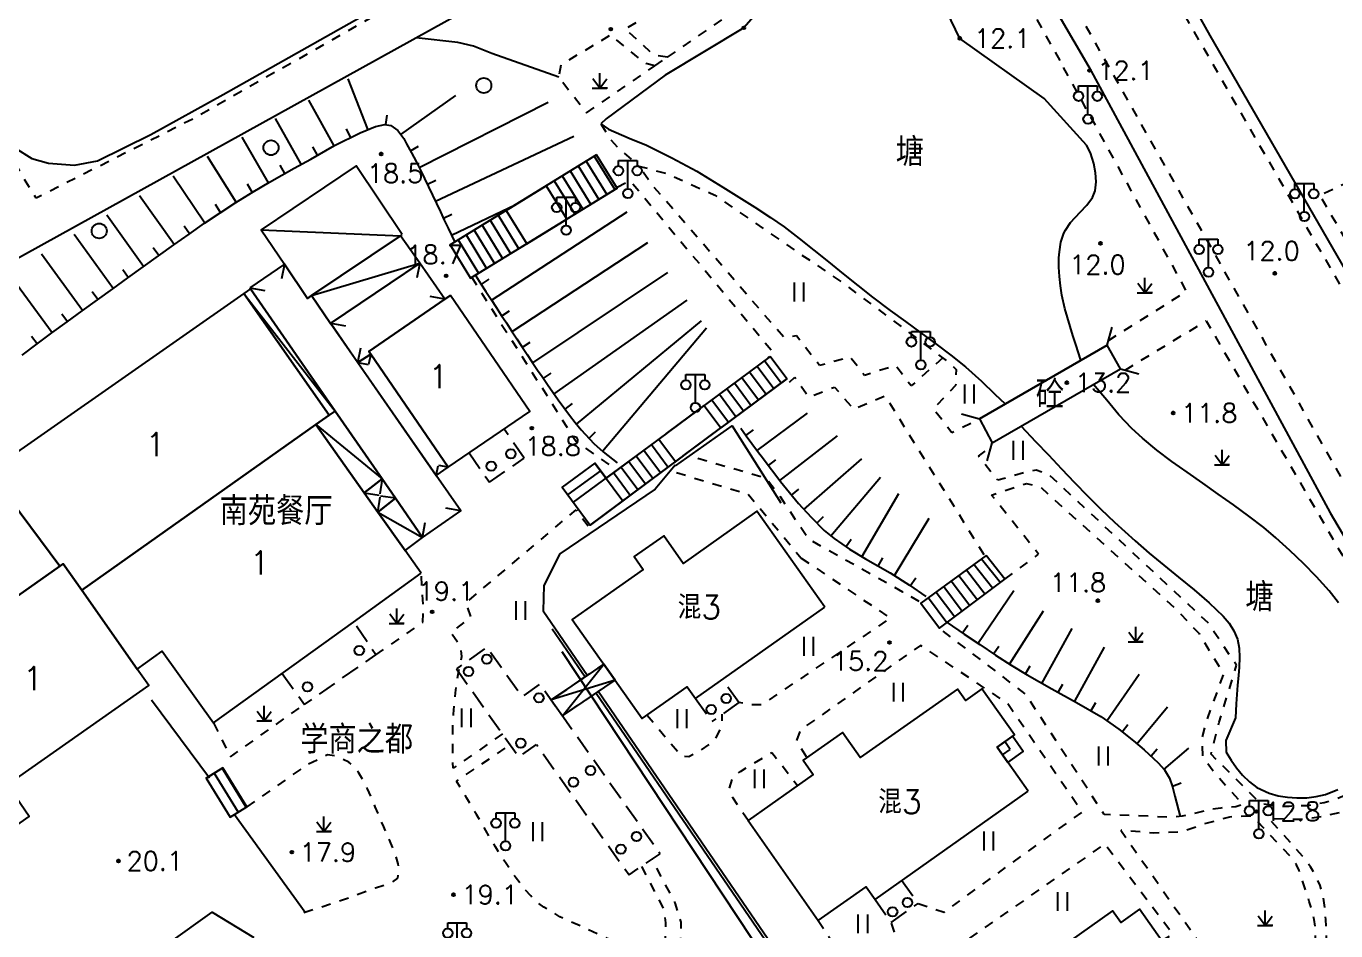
# Model space of a CAD drawing. Extents: x 115374 to 116875, y 149866 to 152432.
# Drawn here: x 116151 to 116290.3, y 150319.4 to 150415.6 of the extents above; entities that cross this region are included whole.
import ezdxf
from ezdxf.enums import TextEntityAlignment as Align

# ---------------------------------------------------------------- set-up
doc = ezdxf.new("R2010")
doc.units = 0
doc.header["$MEASUREMENT"] = 0
doc.header["$PDMODE"] = 32
doc.header["$PDSIZE"] = 0.3
doc.linetypes.add('X5', pattern=[3, 2, -1])
doc.linetypes.add('X6', pattern=[2, 1, -1])
doc.layers.get('0').update_dxf_attribs({"linetype": 'CONTINUOUS'})
for name, color, linetype in [('BOUND', 7, 'CONTINUOUS'), ('DLDW', 14, 'CONTINUOUS'), ('DLSS', 5, 'CONTINUOUS'), ('DMTZ', 5, 'CONTINUOUS'), ('GCD', 1, 'CONTINUOUS'), ('JMD', 6, 'CONTINUOUS'), ('SXSS', 5, 'CONTINUOUS'), ('YZH', 2, 'CONTINUOUS'), ('ZBTZ', 5, 'CONTINUOUS')]:
    doc.layers.add(name, color=color, linetype=linetype)
doc.styles.add('HZ', font='rs.shx', dxfattribs={"bigfont": 'hztxt.shx'})
doc.linetypes.add('X19', pattern='A,4.5,[145,symbolx.shx,S=1,R=0,X=0,Y=1],4.5,-0.5,[146,symbolx.shx,S=1,R=0,X=0,Y=0],-0.5', length=10)
doc.linetypes.add('X35', pattern='A,2,[4,symbolt.shx,S=1,R=0,X=0,Y=0],2,[28,symbolt.shx,S=1,R=0,X=0,Y=0],1e-11', length=4)
doc.linetypes.add('X4', pattern='A,0,-1e-09,[149,symbolx.shx,S=0.15,R=0,X=0,Y=0],-1.6', length=1.6)
doc.linetypes.add('X49', pattern='A,0,[5,symbolt.shx,S=1,R=0,X=0,Y=0],-10', length=10)

# ---------------------------------------------------------------- blocks, each defined once
blk = doc.blocks.new('GC276')
at = {"linetype": 'Continuous'}
blk.add_circle((0, 0), 0.5, dxfattribs=at)
blk = doc.blocks.new('GC097')
for p, q in [((-1, 2.92), (-1, 3.52)), ((-1, 3.52), (1, 3.52)), ((0, 0.52), (0, 3.52)), ((1, 3.52), (1, 2.92))]:
    blk.add_line(p, q)
for centre in [(-1, 2.42), (1, 2.42), (0.01, 0)]:
    blk.add_circle(centre, 0.5)
blk = doc.blocks.new('GC122')
blk.add_circle((0, 0), 0.8)
blk = doc.blocks.new('GC124')
for p, q in [((0, -0.8), (-0.75, 0.2)), ((0, -0.8), (0, 0.8)), ((0, -0.8), (0.75, 0.2)), ((-0.8, -0.8), (0.75, -0.8)), ((0.8, -0.8), (0, -0.8))]:
    blk.add_line(p, q)
blk = doc.blocks.new('GC121')
for p, q in [((-0.5, -0.64), (-0.5, 1.36)), ((-0.5, -0.64), (-0.5, 0.86)), ((0.5, -0.64), (0.5, 1.36))]:
    blk.add_line(p, q)

msp = doc.modelspace()

# ---------------------------------------------------------------- linework, layer by layer
at = {"layer": 'BOUND', "linetype": 'Continuous', "flags": 128}
for points in [[(116211.64, 150401.98), (116196.05, 150392.4), (116198.23, 150388.85), (116213.82, 150398.43)], [(116253.69, 150371.34), (116267.37, 150379.2), (116265.93, 150381.72), (116252.36, 150373.9)], [(116230.09, 150380.52), (116212.64, 150367.57), (116211.45, 150369.17), (116207.98, 150366.62), (116210.94, 150362.59), (116231.87, 150378.14)], [(116253.05, 150359.36), (116246.13, 150354.27), (116248.09, 150351.61), (116255.07, 150356.82)], [(116206.8, 150343.98), (116208, 150342.29), (116213.6, 150346.1), (116212.4, 150347.79)], [(116255.86, 150340.12), (116254.23, 150338.97), (116255.38, 150337.34), (116257.02, 150338.49)], [(116171.89, 150336.76), (116170.12, 150335.67), (116172.67, 150331.52), (116174.44, 150332.6)]]:
    msp.add_lwpolyline(points, close=True, dxfattribs=at)
at = {"layer": 'DLSS', "linetype": 'X6', "flags": 128}
for points, elevation in [([(116263.54, 150278.27), (116258.09, 150274.14), (116258.09, 150271.7), (116259.52, 150270.27), (116317.78, 150306.56), (116319.93, 150308.43), (116320.65, 150311.29), (116320.7, 150313.06), (116320.23, 150315.67), (116215.98, 150500)], 12.56), ([(116226.25, 150500), (116344.72, 150294.33), (116384.44, 150225.75), (116386.7, 150220.39), (116389.2, 150215.89), (116393.83, 150212.37), (116395.29, 150211.5), (116398.87, 150208.35), (116401.2, 150207), (116402.92, 150205.89), (116404.63, 150205.41), (116408.18, 150203.75), (116410.22, 150203.04), (116415.96, 150201.22), (116427.94, 150198.99), (116431.5, 150198.93), (116433.24, 150199.91), (116434.62, 150201.58), (116436.41, 150205.04), (116500, 150335.22)], 16.41), ([(116219.19, 150412.36), (116226.94, 150417.7), (116228.26, 150419.96), (116229.75, 150425.9), (116229.33, 150434.71), (116226.2, 150444.52), (116213.41, 150467.74), (116206.56, 150480.35), (116204.59, 150483.89), (116174.45, 150489.17)], 12.56), ([(116227.9, 150439.19), (116215.35, 150431.99), (116205.1, 150426.45), (116168.76, 150405.81), (116152.03, 150397.36), (116147.6, 150404.58), (116145.3, 150403.09)], 13.66), ([(116242.19, 150431.16), (116248.17, 150434.72), (116261.03, 150411.75)], 12.56), ([(116219.19, 150412.36), (116217.78, 150412.54), (116214.66, 150415.36), (116229.19, 150423.7)], 12.56), ([(116217.84, 150411.42), (116216.78, 150411.72), (116213.12, 150414.71), (116207.84, 150411.52), (116207.62, 150410.23), (116210.57, 150406.42)], 12.56), ([(116217.84, 150411.42), (116219.19, 150412.36)], 12.56), ([(116266.06, 150382.2), (116274.39, 150387.45), (116261.03, 150411.75)], 12.56), ([(116210.57, 150406.42), (116217.84, 150411.42)], 12.56), ([(116212.1, 150405.26), (116213.19, 150403.53), (116213.9, 150402.75), (116216.14, 150400.77), (116219.25, 150399.92), (116224.2, 150397.68), (116238.08, 150388.15), (116249.3, 150379.74), (116249.87, 150379.15), (116249.82, 150377.42), (116247.46, 150374.97), (116249.43, 150372.44), (116252.36, 150373.9)], 12.56), ([(116248.47, 150380.37), (116245.09, 150377.4), (116243.41, 150379.56), (116240.12, 150378.48), (116238.62, 150380.45), (116235.34, 150379.56), (116232.91, 150382.7), (116231.57, 150382.54), (116217.39, 150398.94), (116216.14, 150400.77)], 11.89), ([(116213.84, 150398.51), (116215.2, 150399.24), (116230.42, 150380.95), (116229.83, 150380.39)], 12.02), ([(116330.01, 150379.1), (116334.56, 150371.27), (116334.38, 150370.69), (116333.39, 150369.37), (116316.96, 150360.14), (116309.46, 150361.6), (116288.56, 150397.67), (116291.08, 150398.84), (116294.57, 150392.02), (116296.9, 150393.31), (116299.12, 150389.4), (116318.3, 150400.02), (116318.87, 150398.71)], 12.02), ([(116198.32, 150388.98), (116209.46, 150371.46), (116213.19, 150368.84)], 18.6), ([(116267.84, 150379.07), (116276.47, 150384.31), (116299.81, 150344.12), (116299.55, 150343.74), (116299.06, 150342.87), (116298.57, 150342), (116297.94, 150341), (116297.36, 150340.19), (116296.76, 150339.39), (116295.95, 150338.31), (116295.37, 150337.5), (116294.2, 150336.01), (116293.51, 150335.29), (116292.41, 150334.41), (116291.53, 150333.93), (116289.99, 150333.32), (116289.03, 150333.05), (116287.28, 150332.74), (116285.28, 150332.66), (116284.28, 150332.67), (116282.31, 150332.93), (116276.98, 150338.22), (116277.85, 150341.61), (116279.69, 150347.67), (116276.66, 150352.2), (116259.7, 150367.99), (116258.37, 150368.41), (116257.4, 150368.24), (116254.31, 150367.35), (116252.25, 150369.9), (116253.57, 150370.91)], 12.03), ([(116232.14, 150377.77), (116232.73, 150378.33), (116234.21, 150376.18), (116236.93, 150377.27), (116238.99, 150374.91), (116242.3, 150376.35), (116252.9, 150359.33)], 11.77), ([(116245.95, 150354.44), (116244.22, 150355.45), (116234.18, 150361.07), (116231.18, 150365.6), (116229.69, 150367.55), (116221.7, 150369.86)], 15.57), ([(116220.13, 150368.17), (116227.74, 150365.87)], 15.6), ([(116255.07, 150356.82), (116258.64, 150359.5), (116253.65, 150365.77), (116257.35, 150367.02), (116258.86, 150366.61), (116273.15, 150353.74), (116275.72, 150351.05), (116278.3, 150346.75), (116276.6, 150342.1), (116275.97, 150339.86), (116276.1, 150337.94), (116277.42, 150336.17), (116280.37, 150332.84), (116279.62, 150332.62), (116278.01, 150332.49), (116276.98, 150332.32), (116273.92, 150331.62), (116272.52, 150331.51), (116265.62, 150331.81), (116257.24, 150344.63), (116248.09, 150351.61)], 12.03), ([(116227.74, 150365.87), (116233.39, 150359.08)], 15.6), ([(116201.63, 150340.37), (116196.37, 150336.72), (116196.35, 150337.88), (116196.34, 150338.88), (116196.33, 150339.88), (116196.35, 150340.88), (116196.37, 150341.49), (116196.43, 150342.49), (116196.51, 150343.49), (116196.64, 150344.74), (116196.76, 150345.72), (116196.92, 150346.7), (116197.1, 150347.6), (116197.32, 150348.61), (116197.21, 150349.6), (116197.15, 150349.7), (116196.15, 150351.12), (116198.29, 150352.79), (116197.75, 150354.33), (116209.45, 150364.19), (116211.21, 150361.9)], 19.33), ([(116233.39, 150359.08), (116242.89, 150352.69), (116229.15, 150343.45), (116228, 150343.48), (116226.75, 150343.71)], 15.69), ([(116188.17, 150348.78), (116193.17, 150352.26), (116193.19, 150353.89), (116193.1, 150355.65), (116192.98, 150357.46)], 19.5), ([(116245.83, 150322.34), (116248.6, 150321.41), (116263.27, 150332.06), (116255.31, 150343.65), (116246.09, 150349.79), (116233.3, 150340.79), (116232.89, 150339.64), (116233.99, 150337.86)], 12.03), ([(116170.9, 150341.54), (116172.71, 150337.93), (116180.56, 150343.5)], 19.6), ([(116217.01, 150342.37), (116220.68, 150338), (116221.45, 150337.98), (116222.61, 150338.53), (116224.17, 150339.64), (116224.97, 150341.16), (116225, 150342.47)], 15.9), ([(116216.41, 150326.27), (116218.74, 150321.76), (116218.98, 150320.27), (116218.91, 150317.42), (116218.85, 150315.08), (116217.17, 150316.15), (116215.47, 150317.2), (116213.24, 150318.41), (116210.48, 150319.67), (116207.73, 150320.93), (116206.03, 150321.95), (116205.35, 150322.46), (116204.63, 150323.14), (116203.96, 150323.89), (116203.08, 150325.02), (116202.5, 150325.84), (116201.94, 150326.68), (116201.4, 150327.52), (116200.88, 150328.37), (116200.36, 150329.23), (116199.85, 150330.09), (116199.35, 150330.95), (116198.85, 150331.81), (116198.34, 150332.68), (116197.84, 150333.54), (116197.33, 150334.4), (116196.74, 150335.36), (116202.45, 150339.22)], 18.53), ([(116180.51, 150321.36), (116185.33, 150322.98), (116188.11, 150323.99), (116189.79, 150324.51), (116190.5, 150325.04), (116190.62, 150326), (116190.52, 150326.57), (116190.23, 150327.57), (116189.87, 150328.49), (116189.29, 150329.8), (116188.89, 150330.72), (116188.5, 150331.67), (116188.1, 150332.63), (116187.7, 150333.58), (116187.28, 150334.52), (116186.82, 150335.42), (116186.31, 150336.27), (116185.7, 150337.02), (116185.29, 150337.37), (116183.97, 150337.99), (116183.03, 150338.15), (116180.7, 150336.99), (116174.44, 150332.6)], 19.62), ([(116227.74, 150331.16), (116226.15, 150333.53), (116225.73, 150334.5), (116226.15, 150335.83), (116226.93, 150336.39), (116230.27, 150338.41), (116233, 150334.88)], 16.02), ([(116271.71, 150318.35), (116272.93, 150319.08), (116265.68, 150328.67), (116249.7, 150317.53), (116249.68, 150316.95), (116250.52, 150314.55)], 12.03), ([(116238.51, 150294.94), (116237.91, 150295.81), (116237.29, 150296.64), (116236.67, 150297.45), (116236.03, 150298.23), (116235.39, 150298.99), (116234.09, 150300.47), (116232.76, 150301.92), (116231.41, 150303.35), (116229.89, 150304.91), (116228.48, 150306.33), (116227.05, 150307.73), (116225.61, 150309.12), (116224.15, 150310.51), (116222.67, 150311.86), (116220.81, 150313.51), (116220.51, 150313.77), (116220.63, 150320.35), (116220, 150322.4), (116218.6, 150325), (116217.52, 150327.04)], 19.82), ([(116235.21, 150320.53), (116237.76, 150316.63), (116239.55, 150316.01), (116241.91, 150316.71), (116243.35, 150319.16), (116242.97, 150320.32)], 15.26)]:
    msp.add_lwpolyline(points, dxfattribs=dict(at, elevation=elevation))
at = {"layer": 'DLSS', "linetype": 'Continuous', "flags": 128}
for points, elevation in [([(116265.93, 150381.72), (116266.45, 150383.65)], 12.28), ([(116252.36, 150373.9), (116265.93, 150381.72)], 12.01), ([(116253.69, 150371.34), (116267.37, 150379.2)], 12.28), ([(116267.37, 150379.2), (116269.3, 150378.67)], 12.28), ([(116250.43, 150374.43), (116252.36, 150373.9)], 12.01), ([(116253.17, 150369.41), (116253.69, 150371.34)], 12.28)]:
    msp.add_lwpolyline(points, dxfattribs=dict(at, elevation=elevation))
at = {"layer": 'DLSS', "linetype": 'X6', "elevation": 12.03, "flags": 128}
for points in [[(116285.7, 150331.3), (116286.81, 150331.31), (116288.76, 150331.6), (116292.36, 150332.42), (116292.91, 150332.66), (116293.7, 150333.25), (116294.87, 150334.54), (116295.55, 150335.3), (116296.89, 150336.79), (116297.54, 150337.54), (116298.45, 150338.71), (116298.99, 150339.55), (116299.5, 150340.41), (116300, 150341.28), (116300.65, 150342.41), (116316.8, 150313.9), (116316.54, 150311.99), (116315.24, 150309.74), (116313.66, 150308.24), (116298.18, 150298.1), (116297.38, 150299.2), (116296.79, 150300.01), (116296.21, 150300.82), (116295.74, 150301.52), (116295.19, 150302.35), (116294.65, 150303.2), (116294.12, 150304.05), (116293.6, 150304.9), (116293.1, 150305.76), (116292.6, 150306.63), (116292.05, 150307.64), (116291.59, 150308.53), (116291.16, 150309.43), (116290.75, 150310.35), (116290.23, 150311.72), (116289.93, 150312.68), (116289.7, 150313.65), (116289.53, 150314.62), (116289.41, 150315.62), (116289.34, 150316.62), (116289.3, 150317.63), (116289.26, 150318.64), (116289.23, 150319.64), (116289.18, 150320.65), (116289.11, 150321.65), (116288.99, 150322.64), (116288.79, 150323.61), (116288.59, 150324.25), (116288.04, 150325.42), (116287.55, 150326.24), (116287.01, 150327.02), (116286.02, 150328.15), (116283.12, 150331.39)], [(116289.38, 150305.93), (116291.98, 150305.38), (116289.83, 150309.64), (116288.47, 150313.3), (116288.3, 150314.27), (116288.19, 150315.27), (116288.15, 150315.81), (116288.12, 150316.82), (116288.12, 150317.83), (116288.11, 150318.83), (116288.06, 150319.82), (116287.96, 150320.64), (116287.73, 150321.6), (116287.43, 150322.55), (116286.98, 150323.91), (116286.68, 150324.88), (116286.36, 150325.83), (116286.08, 150326.43), (116285.53, 150327.23), (116284.17, 150328.67), (116282.75, 150330.15), (116282.6, 150330.34), (116281.4, 150331.62), (116278.95, 150331.53), (116276.05, 150330.73), (116273.94, 150329.94), (116270.88, 150329.83), (116267.39, 150330.12), (116282.24, 150308.89), (116283.17, 150308.52), (116285.84, 150307.77), (116286.69, 150307.37), (116288.39, 150306.41)]]:
    msp.add_lwpolyline(points, close=True, dxfattribs=at)
at = {"layer": 'DMTZ', "linetype": 'Continuous'}
for p, q in [((116187.3, 150404.68), (116185.22, 150410.04)), ((116183.71, 150402.92), (116181.02, 150407.78)), ((116190.81, 150404.12), (116196.66, 150408.29)), ((116192.76, 150400.63), (116206.48, 150407.58)), ((116189.22, 150405.18), (116189.36, 150406.17)), ((116180.22, 150400.96), (116177.49, 150405.83)), ((116185.48, 150403.84), (116185.03, 150404.74)), ((116176.74, 150398.99), (116173.93, 150403.85)), ((116194.5, 150397.02), (116209.2, 150403.96)), ((116173.32, 150396.93), (116170.27, 150401.78)), ((116181.97, 150401.94), (116181.47, 150402.81)), ((116191.83, 150402.4), (116192.71, 150402.88)), ((116178.48, 150399.98), (116177.99, 150400.85)), ((116169.98, 150394.71), (116166.6, 150399.68)), ((116193.64, 150398.83), (116194.54, 150399.27)), ((116166.71, 150392.42), (116163.04, 150397.62)), ((116175.02, 150397.98), (116174.5, 150398.83)), ((116171.64, 150395.83), (116171.09, 150396.67)), ((116196.21, 150393.41), (116203.05, 150396.7)), ((116163.45, 150390.1), (116159.54, 150395.56)), ((116195.35, 150395.22), (116196.25, 150395.64)), ((116200.46, 150386.52), (116214.88, 150395.9)), ((116160.21, 150387.76), (116156.06, 150393.48)), ((116168.34, 150393.57), (116167.77, 150394.39)), ((116165.08, 150391.26), (116164.49, 150392.08)), ((116202.65, 150383.17), (116217.08, 150392.63)), ((116156.97, 150385.4), (116152.6, 150391.4)), ((116153.74, 150383.04), (116149.16, 150389.28)), ((116161.83, 150388.93), (116161.24, 150389.74)), ((116204.85, 150379.83), (116219.22, 150389.46)), ((116199.37, 150388.19), (116200.21, 150388.74)), ((116158.59, 150386.58), (116158, 150387.39)), ((116207.11, 150376.53), (116221.26, 150386.52)), ((116201.55, 150384.84), (116202.39, 150385.39)), ((116155.36, 150384.22), (116154.77, 150385.03)), ((116209.5, 150373.32), (116222.81, 150384.32)), ((116152.14, 150381.85), (116151.54, 150382.66)), ((116212.26, 150370.43), (116223.34, 150383.57)), ((116203.75, 150381.5), (116204.58, 150382.05)), ((116205.97, 150378.17), (116206.8, 150378.74)), ((116208.28, 150374.9), (116209.08, 150375.5)), ((116228.72, 150370.51), (116234.07, 150374.48)), ((116210.81, 150371.81), (116211.53, 150372.51)), ((116227.52, 150372.12), (116228.33, 150372.71)), ((116231.13, 150367.32), (116237.27, 150372.07)), ((116229.92, 150368.91), (116230.71, 150369.51)), ((116233.68, 150364.24), (116239.83, 150369.62)), ((116236.54, 150361.44), (116241.82, 150367.68)), ((116232.38, 150365.76), (116233.16, 150366.39)), ((116239.85, 150359.22), (116243.77, 150365.95)), ((116235.05, 150362.78), (116235.76, 150363.48)), ((116243.32, 150357.22), (116247, 150363.32)), ((116238.15, 150360.26), (116238.7, 150361.1)), ((116241.59, 150358.23), (116242.08, 150359.1)), ((116245, 150356.14), (116245.57, 150356.96)), ((116252.19, 150349.99), (116256, 150355.63)), ((116255.54, 150347.79), (116259.17, 150353.47)), ((116250.54, 150351.11), (116251.1, 150351.94)), ((116258.97, 150345.75), (116262.22, 150351.57)), ((116253.86, 150348.88), (116254.41, 150349.72)), ((116262.49, 150343.84), (116265.65, 150349.61)), ((116257.24, 150346.75), (116257.75, 150347.6)), ((116265.91, 150341.77), (116269.35, 150346.74)), ((116260.73, 150344.8), (116261.21, 150345.68)), ((116264.23, 150342.85), (116264.73, 150343.71)), ((116269.08, 150339.33), (116272.36, 150343.27)), ((116267.52, 150340.59), (116268.13, 150341.38)), ((116270.6, 150338.03), (116271.25, 150338.78)), ((116271.98, 150336.59), (116274.62, 150338.87)), ((116272.87, 150334.81), (116273.81, 150335.16))]:
    msp.add_line(p, q, dxfattribs=at)
at = {"layer": 'DMTZ', "linetype": 'X35', "flags": 128}
msp.add_lwpolyline([(116263.75, 150403), (116259.24, 150407.96), (116250.28, 150414.35), (116241.09, 150433.44), (116244.26, 150435.29), (116216.4, 150485.57), (116208.7, 150481.18), (116229, 150444.7), (116231.63, 150437.19), (116232.37, 150429.51), (116230.45, 150419.07), (116228.31, 150416.65), (116227.29, 150415.48), (116218.93, 150410.45), (116212.67, 150405.81), (116212.1, 150405.26)], dxfattribs=at)
for points, elevation in [([(116133.16, 150368.72), (116131.78, 150371.83), (116141.77, 150378.27), (116138.23, 150384.44), (116197.41, 150417.16)], 19.42), ([(116220.01, 150368.88), (116226.06, 150373.15), (116231.23, 150364.96)], 15.6), ([(116220, 150368.96), (116217.85, 150366.42), (116207.74, 150359.53), (116206.01, 150356.15), (116205.95, 150353.47), (116210.66, 150346.6)], 17.11), ([(116211.83, 150344.89), (116237.28, 150307.73), (116254.22, 150285.11)], 17.11), ([(116164.3, 150343.98), (116170.47, 150335.71)], 20.55), ([(116173.14, 150331.8), (116180.64, 150321.41)], 20.06), ([(116157.41, 150311.86), (116170.75, 150321.43), (116175.19, 150318.71)], 20.52)]:
    msp.add_lwpolyline(points, dxfattribs=dict(at, elevation=elevation))
at = {"layer": 'DMTZ', "linetype": 'Continuous', "flags": 128}
for points, elevation in [([(116150.53, 150380.66), (116152.13, 150381.85), (116153.71, 150383.02), (116155.32, 150384.2), (116156.94, 150385.38), (116158.55, 150386.55), (116160.17, 150387.73), (116161.79, 150388.9), (116163.41, 150390.07), (116165.03, 150391.23), (116166.66, 150392.39), (116168.3, 150393.54), (116169.94, 150394.68), (116171.6, 150395.81), (116173.28, 150396.9), (116175.1, 150398.03), (116176.84, 150399.05), (116179.46, 150400.53), (116181.23, 150401.52), (116183.77, 150402.95), (116186.48, 150404.32), (116188.12, 150404.99), (116189.12, 150405.19), (116189.76, 150405.1), (116190.5, 150404.56), (116191.12, 150403.7), (116191.43, 150403.14), (116191.95, 150402.19), (116192.44, 150401.26), (116192.9, 150400.35), (116193.34, 150399.45), (116193.77, 150398.55), (116194.19, 150397.67), (116194.61, 150396.79), (116195.02, 150395.91), (116195.43, 150395.03), (116195.85, 150394.15), (116196.54, 150392.73)], 18.86), ([(116198.78, 150389.1), (116199.32, 150388.26), (116199.87, 150387.42), (116200.41, 150386.59), (116200.96, 150385.75), (116201.5, 150384.92), (116202.05, 150384.08), (116202.6, 150383.24), (116203.14, 150382.41), (116203.7, 150381.57), (116204.25, 150380.74), (116204.8, 150379.9), (116205.36, 150379.07), (116205.83, 150378.38), (116206.4, 150377.55), (116206.97, 150376.72), (116207.55, 150375.89), (116208.15, 150375.08), (116208.75, 150374.27), (116209.37, 150373.48), (116210.01, 150372.71), (116211.36, 150371.25), (116212.33, 150370.37), (116213.84, 150369.21)], 18.33), ([(116226.96, 150372.89), (116227.56, 150372.07), (116228.16, 150371.26), (116228.76, 150370.45), (116229.37, 150369.63), (116229.98, 150368.83), (116230.59, 150368.02), (116231.21, 150367.23), (116231.83, 150366.44), (116232.46, 150365.66), (116233.11, 150364.89), (116234.44, 150363.41), (116235.85, 150362.02), (116236.91, 150361.15), (116238.53, 150360.01), (116240.25, 150358.98), (116242.87, 150357.49), (116244.92, 150356.2), (116246.64, 150354.99)], 14.99), ([(116248.91, 150352.22), (116250.73, 150350.99), (116252.38, 150349.87), (116254.05, 150348.76), (116255.73, 150347.67), (116257.42, 150346.64), (116260.04, 150345.17), (116262.69, 150343.73), (116265.26, 150342.21), (116267.17, 150340.86), (116268.73, 150339.62), (116269.86, 150338.67), (116271.37, 150337.29), (116272.02, 150336.54), (116272.56, 150335.66), (116272.9, 150334.73), (116273.15, 150333.76), (116273.7, 150331.6)], 14.93)]:
    msp.add_lwpolyline(points, dxfattribs=dict(at, elevation=elevation))
at = {"layer": 'GCD', "linetype": 'Continuous'}
for p in [(116213.16, 150415.34, 12.4), (116227.29, 150415.48, 12.04), (116250.28, 150414.35, 12.12), (116264.04, 150410.93, 12.1), (116188.73, 150402.05, 18.5), (116265.22, 150392.55, 12), (116195.65, 150389.1, 18.7), (116283.78, 150389.36, 12), (116261.65, 150377.73, 13.2), (116272.94, 150374.5, 11.8), (116204.75, 150372.9, 18.8), (116264.95, 150354.54, 11.8), (116194.15, 150353.36, 19.1), (116242.79, 150350.09, 15.2), (116281.79, 150332.12, 12.8), (116179.21, 150327.79, 17.9), (116160.8, 150326.85, 20.1), (116196.42, 150323.27, 19.1)]:
    msp.add_point(p, dxfattribs=at)
at = {"layer": 'JMD', "linetype": 'Continuous'}
for p, q in [((116178.43, 150390.35), (116178.13, 150388.77)), ((116192.82, 150390.46), (116192.53, 150388.88)), ((116174.76, 150387.81), (116176.34, 150387.52)), ((116195.49, 150386.6), (116193.92, 150386.89)), ((116183.37, 150384.05), (116184.94, 150383.76)), ((116186.26, 150379.88), (116186.57, 150381.45)), ((116186.26, 150379.88), (116187.34, 150379.67)), ((116187.61, 150380.77), (116187.39, 150379.68)), ((116194.59, 150367.85), (116194.78, 150368.89)), ((116195.85, 150368.73), (116194.86, 150368.91)), ((116188.83, 150367.49), (116188.59, 150365.9)), ((116186.93, 150366.01), (116188.52, 150365.77)), ((116188.38, 150363.96), (116188.61, 150365.55)), ((116190.26, 150365.43), (116188.67, 150365.67)), ((116197.19, 150364.1), (116195.62, 150364.39)), ((116193.12, 150361.28), (116193.41, 150362.86))]:
    msp.add_line(p, q, dxfattribs=at)
at = {"layer": 'JMD', "linetype": 'Continuous', "flags": 128}
for points in [[(116190.97, 150393.49), (116186.06, 150400.78), (116175.98, 150394), (116178.43, 150390.35), (116180.88, 150386.7), (116181.3, 150386.99), (116190.77, 150393.36)], [(116192.82, 150390.46), (116190.77, 150393.36), (116181.3, 150386.99), (116183.35, 150384.04), (116183.37, 150384.05)], [(116174.76, 150387.81), (116174.82, 150387.72), (116183.83, 150374.71), (116188.83, 150367.49), (116190.26, 150365.43), (116193.12, 150361.28), (116197.19, 150364.1), (116194.59, 150367.85), (116183.35, 150384.04), (116181.3, 150386.99), (116180.88, 150386.7), (116178.43, 150390.35)], [(116183.37, 150384.05), (116186.26, 150379.88), (116187.61, 150380.77), (116187.4, 150381.06), (116195.49, 150386.6), (116192.82, 150390.46)], [(116183.18, 150374.26), (116174.11, 150387.22), (116147.07, 150368.31), (116148.29, 150366.66), (116154.54, 150358.22), (116154.89, 150358.47), (116156.88, 150355.65), (116181.79, 150373.27)], [(116174.82, 150387.72), (116174.11, 150387.22), (116183.18, 150374.26), (116183.83, 150374.71)], [(116196.1, 150387.02), (116195.49, 150386.6), (116187.4, 150381.06), (116187.61, 150380.77), (116195.85, 150368.73), (116204.55, 150374.67)], [(116194.59, 150367.85), (116195.85, 150368.73), (116187.61, 150380.77), (116186.26, 150379.88)], [(116183.83, 150374.71), (116183.18, 150374.26), (116181.79, 150373.27), (116186.93, 150366.01), (116188.83, 150367.49)], [(116192.98, 150357.46), (116191.27, 150359.88), (116188.38, 150363.96), (116186.93, 150366.01), (116181.79, 150373.27), (116156.88, 150355.65), (116162.79, 150347.25), (116165.44, 150349.17), (116170.9, 150341.54), (116185.79, 150352.27)], [(116186.93, 150366.01), (116188.38, 150363.96), (116190.26, 150365.43), (116188.83, 150367.49), (116186.93, 150366.01)], [(116148.29, 150366.66), (116139.17, 150359.86), (116145.21, 150351.66), (116154.54, 150358.22)], [(116190.26, 150365.43), (116188.38, 150363.96), (116191.27, 150359.88), (116193.12, 150361.28)], [(116235.9, 150353.84), (116228.68, 150364.05), (116220.84, 150358.51), (116218.77, 150361.45), (116215.62, 150359.23), (116216.59, 150357.86), (116209.05, 150352.53), (116216.49, 150342), (116221.28, 150345.39), (116222.16, 150344.14)], [(116131.74, 150359.84), (116114.79, 150348.11), (116134.42, 150319.86), (116147.67, 150329.07), (116151.3, 150331.59), (116148.97, 150334.95), (116139.96, 150347.96)], [(116154.89, 150358.47), (116154.54, 150358.22), (116145.21, 150351.66), (116139.96, 150347.96), (116148.97, 150334.95), (116164.01, 150345.53), (116162.79, 150347.25), (116156.88, 150355.65)], [(116257.54, 150334.28), (116254.23, 150338.97), (116256.07, 150340.27), (116252.62, 150345.15), (116250.87, 150343.92), (116250.01, 150345.14), (116239.68, 150337.85), (116237.78, 150340.54), (116233.59, 150337.57), (116234.66, 150336.05), (116227.74, 150331.16), (116235.21, 150320.53), (116240.3, 150324.12), (116241.25, 150322.77)], [(116273.77, 150310.97), (116270.71, 150315.3), (116272.84, 150316.81), (116269.36, 150321.72), (116267.38, 150320.32), (116266.51, 150321.54), (116256.38, 150314.37), (116254.34, 150317.25), (116250.17, 150314.3), (116251.25, 150312.77), (116244.25, 150307.82), (116251.7, 150297.3), (116256.65, 150300.81), (116257.59, 150299.49)]]:
    msp.add_lwpolyline(points, close=True, dxfattribs=at)
for points in [[(116175.98, 150394), (116190.77, 150393.36)], [(116181.3, 150386.99), (116192.82, 150390.46)], [(116174.11, 150387.22), (116183.83, 150374.71)], [(116181.79, 150373.27), (116188.83, 150367.49)], [(116188.38, 150363.96), (116193.12, 150361.28)]]:
    msp.add_lwpolyline(points, dxfattribs=at)
at = {"layer": 'SXSS', "linetype": 'Continuous', "flags": 128}
for points in [[(116212.1, 150405.26), (116212.91, 150404.69), (116215.09, 150403.73), (116216.96, 150402.98), (116219.65, 150401.65), (116222.28, 150400.22), (116225.07, 150398.54), (116226.77, 150397.48), (116228.45, 150396.4), (116230.12, 150395.3), (116231.59, 150394.29), (116233.18, 150393.08), (116234.75, 150391.84), (116236.3, 150390.58), (116237.86, 150389.32), (116239.42, 150388.07), (116240.99, 150386.83), (116242.87, 150385.41), (116244.49, 150384.23), (116246.11, 150383.05), (116247.72, 150381.87), (116249.32, 150380.67), (116250.88, 150379.42), (116252.56, 150377.9), (116254, 150376.51), (116255.08, 150375.47)], [(116263.14, 150380.11), (116262.6, 150381.78), (116262.29, 150382.74), (116262, 150383.69), (116261.71, 150384.65), (116261.45, 150385.62), (116261.13, 150387.03), (116260.97, 150388.02), (116260.86, 150389.01), (116260.8, 150390.01), (116260.81, 150391.02), (116260.86, 150391.66), (116261.02, 150392.67), (116261.32, 150393.62), (116261.49, 150393.96), (116262.05, 150394.76), (116263.07, 150395.85), (116263.77, 150396.61), (116264.36, 150397.43), (116264.66, 150398.12), (116264.78, 150399.1), (116264.71, 150400.04), (116264.53, 150401.04), (116264.18, 150402.17), (116263.75, 150403)], [(116290.53, 150354.33), (116289.53, 150355.6), (116288.2, 150357.08), (116286.8, 150358.51), (116285.35, 150359.89), (116283.86, 150361.24), (116282.58, 150362.31), (116280.99, 150363.54), (116279.38, 150364.73), (116277.74, 150365.89), (116276.1, 150367.04), (116274.46, 150368.2), (116272.83, 150369.36), (116271.23, 150370.56), (116269.68, 150371.82), (116268.55, 150372.86), (116267.19, 150374.32), (116266.54, 150375.08), (116265.9, 150375.86), (116265.26, 150376.63), (116264.49, 150377.54)], [(116256.79, 150373.12), (116258.33, 150371.49), (116259.71, 150370.04), (116261.09, 150368.58), (116262.47, 150367.13), (116263.86, 150365.69), (116265.27, 150364.28), (116266.7, 150362.9), (116268.92, 150360.9), (116270.42, 150359.61), (116271.95, 150358.33), (116273.51, 150357.05), (116275.18, 150355.69), (116276.79, 150354.33), (116278.26, 150352.9), (116278.9, 150352.14), (116279.42, 150351.33), (116279.8, 150350.44), (116279.98, 150349.49), (116280.02, 150348.49), (116279.98, 150347.46), (116279.9, 150346.58), (116279.81, 150345.57), (116279.72, 150344.57), (116279.64, 150343.57), (116279.58, 150342.09)], [(116279.58, 150342.09), (116278.56, 150339.68), (116278.58, 150338.43), (116279.12, 150337.58), (116279.7, 150336.76), (116280.32, 150335.99), (116281.06, 150335.27), (116281.87, 150334.68), (116283.15, 150334.06), (116284.11, 150333.79), (116285.1, 150333.63), (116286.11, 150333.56), (116287.17, 150333.58), (116288.18, 150333.71), (116289.16, 150333.94), (116290.46, 150334.46)]]:
    msp.add_lwpolyline(points, dxfattribs=at)
at = {"layer": 'YZH', "linetype": 'Continuous'}
for p, q in [((116252.58, 150359.01, 11.88), (116254.59, 150356.46, 11.88)), ((116250.16, 150357.23, 11.88), (116252.15, 150354.64, 11.88)), ((116250.97, 150357.83, 11.88), (116252.96, 150355.25, 11.88)), ((116251.77, 150358.42, 11.88), (116253.77, 150355.86, 11.88)), ((116248.55, 150356.05, 11.88), (116250.53, 150353.43, 11.88)), ((116249.36, 150356.64, 11.88), (116251.34, 150354.04, 11.88)), ((116246.94, 150354.86, 11.88), (116248.9, 150352.22, 11.88)), ((116247.75, 150355.45, 11.88), (116249.72, 150352.82, 11.88)), ((116208, 150342.29), (116212.4, 150347.79)), ((116213.6, 150346.1), (116206.8, 150343.98)), ((116255.62, 150338.73), (116255.05, 150339.55)), ((116257.02, 150338.49), (116255.86, 150340.12)), ((116254.81, 150338.15), (116255.62, 150338.73)), ((116255.38, 150337.34), (116257.02, 150338.49))]:
    msp.add_line(p, q, dxfattribs=at)
at = {"layer": 'YZH', "linetype": 'X5'}
for p, q in [((116206.8, 150343.98), (116212.4, 150347.79)), ((116208, 150342.29), (116213.6, 150346.1)), ((116226.75, 150343.71, 25.65), (116225.02, 150346.16, 25.65)), ((116226.75, 150343.71, 25.65), (116223.89, 150341.69, 25.65)), ((116244.11, 150324.79, 25.41), (116245.83, 150322.34, 25.41)), ((116242.98, 150320.32, 25.41), (116245.83, 150322.34, 25.41))]:
    msp.add_line(p, q, dxfattribs=at)
at = {"layer": 'YZH', "linetype": 'X19', "flags": 128}
for points, elevation in [([(116117.27, 150459.33), (116147.31, 150405.19), (116149.75, 150402.7), (116151.57, 150401.57), (116153.36, 150401.07), (116156.1, 150400.88), (116158.54, 150401.33), (116164.23, 150404.14), (116171.91, 150408.37), (116213.52, 150431.84)], 14.55), ([(116206.9, 150351.55), (116210.41, 150346.43)], 17.11), ([(116211.58, 150344.72), (116237.04, 150307.55), (116253.98, 150284.93)], 17.11)]:
    msp.add_lwpolyline(points, dxfattribs=dict(at, elevation=elevation))
at = {"layer": 'YZH', "linetype": 'Continuous', "flags": 128}
for points, elevation in [([(116211.64, 150401.98), (116206.27, 150398.68)], 12.35), ([(116202.01, 150396.06), (116206.27, 150398.68)], 12.35), ([(116213.82, 150398.43), (116208.46, 150395.13)], 12.35), ([(116202.01, 150396.06), (116196.05, 150392.4)], 12.35), ([(116204.2, 150392.51), (116208.46, 150395.13)], 12.35), ([(116204.2, 150392.51), (116198.23, 150388.85)], 12.35), ([(116230.09, 150380.52), (116223.09, 150375.31)], 15.58), ([(116231.87, 150378.14), (116224.86, 150372.92)], 15.58), ([(116219.07, 150372.33), (116223.09, 150375.31)], 15.58), ([(116220.84, 150369.94), (116224.86, 150372.92)], 15.58), ([(116219.07, 150372.33), (116213.45, 150368.16)], 15.58), ([(116220.84, 150369.94), (116210.94, 150362.59)], 15.58), ([(116207.98, 150366.62), (116210.94, 150362.59)], 15.58), ([(116253.05, 150359.36), (116246.13, 150354.27), (116248.09, 150351.61), (116255.07, 150356.82)], 11.88), ([(116170.12, 150335.67), (116171.89, 150336.76)], 20.31), ([(116172.67, 150331.52), (116174.44, 150332.6)], 20.31)]:
    msp.add_lwpolyline(points, dxfattribs=dict(at, elevation=elevation))
at = {"layer": 'YZH', "flags": 128}
for points, elevation in [([(116211.38, 150401.82), (116213.57, 150398.27)], 12.35), ([(116209.68, 150400.78), (116211.86, 150397.23)], 12.35), ([(116210.53, 150401.3), (116212.72, 150397.75)], 12.35), ([(116207.12, 150399.21), (116209.31, 150395.66)], 12.35), ([(116207.98, 150399.73), (116210.16, 150396.18)], 12.35), ([(116208.83, 150400.25), (116211.01, 150396.7)], 12.35), ([(116206.27, 150398.68), (116208.46, 150395.13)], 12.35), ([(116200.31, 150395.02), (116202.49, 150391.47)], 12.35), ([(116201.16, 150395.54), (116203.34, 150391.99)], 12.35), ([(116202.01, 150396.06), (116204.2, 150392.51)], 12.35), ([(116197.75, 150393.44), (116199.94, 150389.89)], 12.35), ([(116198.61, 150393.97), (116200.79, 150390.42)], 12.35), ([(116199.46, 150394.49), (116201.64, 150390.94)], 12.35), ([(116196.05, 150392.4), (116198.23, 150388.85)], 12.35), ([(116196.9, 150392.92), (116199.09, 150389.37)], 12.35), ([(116228.7, 150379.49), (116230.48, 150377.1)], 15.58), ([(116229.51, 150380.08), (116231.28, 150377.7)], 15.58), ([(116227.1, 150378.29), (116228.87, 150375.91)], 15.58), ([(116227.9, 150378.89), (116229.67, 150376.5)], 15.58), ([(116225.49, 150377.1), (116227.27, 150374.72)], 15.58), ([(116226.3, 150377.7), (116228.07, 150375.31)], 15.58), ([(116223.08, 150375.31), (116224.86, 150372.93)], 15.58), ([(116223.89, 150375.91), (116225.66, 150373.52)], 15.58), ([(116224.69, 150376.51), (116226.46, 150374.12)], 15.58), ([(116217.46, 150371.14), (116219.24, 150368.75)], 15.58), ([(116218.27, 150371.74), (116220.04, 150369.35)], 15.58), ([(116215.86, 150369.95), (116217.63, 150367.56)], 15.58), ([(116216.66, 150370.54), (116218.44, 150368.16)], 15.58), ([(116211.45, 150369.17), (116207.98, 150366.62)], 15.58), ([(116212.05, 150368.37), (116208.57, 150365.82)], 15.58), ([(116211.45, 150369.17), (116214.42, 150365.17)], 15.58), ([(116214.25, 150368.75), (116216.03, 150366.37)], 15.58), ([(116215.06, 150369.35), (116216.83, 150366.96)], 15.58), ([(116213.45, 150368.16), (116209.16, 150365.01)], 15.58), ([(116213.45, 150368.16), (116215.22, 150365.77)], 15.58), ([(116171.82, 150336.72), (116174.37, 150332.56)], 20.31), ([(116170.12, 150335.67), (116172.67, 150331.52)], 20.31), ([(116170.97, 150336.2), (116173.52, 150332.04)], 20.31)]:
    msp.add_lwpolyline(points, dxfattribs=dict(at, elevation=elevation))
at = {"layer": 'YZH', "linetype": 'X5', "elevation": 31.46, "flags": 128}
for points in [[(116203.95, 150369.7), (116201.81, 150372.8)], [(116198.1, 150370.26), (116200.24, 150367.15)], [(116200.24, 150367.15), (116203.95, 150369.7)], [(116178.21, 150346.8), (116180.57, 150343.5), (116188.17, 150348.78), (116185.79, 150352.27)], [(116222.16, 150344.14), (116223.89, 150341.69)], [(116241.25, 150322.77), (116242.98, 150320.32)]]:
    msp.add_lwpolyline(points, dxfattribs=at)
at = {"layer": 'YZH', "linetype": 'X5', "elevation": 22.36, "flags": 128}
msp.add_lwpolyline([(116196.72, 150347.29), (116203.37, 150337.92), (116205.25, 150339.25), (116215.09, 150325.37), (116218.38, 150327.63), (116205.6, 150345.67), (116203.71, 150344.33), (116199.96, 150349.6)], close=True, dxfattribs=at)
at = {"layer": 'ZBTZ', "linetype": 'X49', "flags": 128}
for points, elevation in [([(116213.42, 150500), (116231.82, 150466.37), (116263.99, 150411.31), (116289.66, 150363.88), (116319.38, 150313.55), (116317.26, 150307.53), (116274.64, 150280.56), (116259.87, 150272.64)], 13.46), ([(116229.09, 150500), (116276.85, 150414.65), (116326.37, 150328.85)], 12.02)]:
    msp.add_lwpolyline(points, dxfattribs=dict(at, elevation=elevation))
at = {"layer": 'ZBTZ', "linetype": 'X4', "flags": 128}
msp.add_lwpolyline([(116207.62, 150410.23), (116200.48, 150412.75), (116198.56, 150413.52), (116196.89, 150413.91), (116192.44, 150414.41)], dxfattribs=at)
at = {"layer": 'ZBTZ', "linetype": 'X49', "flags": 128}
msp.add_lwpolyline([(116253, 150285), (116231.25, 150313.9), (116207.98, 150349.11)], dxfattribs=at)

# ---------------------------------------------------------------- block references
at = {"layer": 'DLDW', "linetype": 'Continuous'}
for p in [(116263.89, 150405.77), (116214.95, 150397.86, 12.14), (116286.9, 150395.41, 12.02), (116208.39, 150393.95, 12.14), (116276.71, 150389.49, 12.02), (116246.11, 150379.64, 12.14), (116222.14, 150375.09, 12.14), (116282.06, 150329.76), (116201.94, 150328.47, 16.47), (116196.81, 150316.76, 16.47)]:
    msp.add_blockref('GC097', p, dxfattribs=at)
at = {"layer": 'YZH', "linetype": 'Continuous'}
for p in [(116202.52, 150370.17, 30.05), (116200.44, 150368.84, 30.05), (116186.4, 150349.25, 30.05), (116198.02, 150347, 30.05), (116199.95, 150348.31, 30.05), (116180.89, 150345.37, 30.05), (116205.51, 150344.21, 30.05), (116223.83, 150342.98, 30.05), (116225.42, 150344.14, 30.05), (116203.57, 150339.39, 30.05), (116211, 150336.47, 30.05), (116209.17, 150335.25, 30.05), (116215.88, 150329.46, 30.05), (116214.23, 150328.12, 30.05), (116244.69, 150322.43, 30.05), (116243.12, 150321.46, 30.05)]:
    msp.add_blockref('GC276', p, dxfattribs=at)
at = {"layer": 'ZBTZ', "linetype": 'Continuous'}
for name, p in [('GC122', (116199.64, 150409.34)), ('GC124', (116211.98, 150409.86)), ('GC122', (116177.01, 150402.72)), ('GC122', (116158.74, 150393.87)), ('GC121', (116233.18, 150387.01)), ('GC124', (116269.94, 150388.08)), ('GC121', (116251.3, 150376.17)), ('GC121', (116256.49, 150370.18)), ('GC124', (116278.16, 150369.79)), ('GC121', (116203.57, 150353.14)), ('GC124', (116190.38, 150352.9)), ('GC124', (116268.98, 150350.96)), ('GC121', (116234.21, 150349.33)), ('GC121', (116243.74, 150344.46)), ('GC124', (116176.29, 150342.57)), ('GC121', (116197.8, 150341.72)), ('GC121', (116220.75, 150341.64)), ('GC121', (116265.55, 150337.67)), ('GC121', (116228.97, 150335.23)), ('GC124', (116182.63, 150330.79)), ('GC121', (116205.38, 150329.62)), ('GC121', (116253.36, 150328.62)), ('GC121', (116261.2, 150322.18)), ('GC121', (116239.97, 150319.81)), ('GC124', (116282.74, 150320.8))]:
    msp.add_blockref(name, p, dxfattribs=at)

# ---------------------------------------------------------------- texts
at = {"layer": 'DLSS', "linetype": 'Continuous', "style": 'HZ'}
msp.add_text('砼', height=3, dxfattribs=at).set_placement((116259.85, 150376.63), align=Align.MIDDLE)
at = {"layer": 'GCD', "linetype": 'Continuous', "style": 'HZ'}
msp.add_text('12.1', height=2, dxfattribs=at).set_placement((116251.78, 150413.35, 12.12))
for s, p in [('12.1', (116267.89, 150410.93, 12.1)), ('18.5', (116190.21, 150400, 18.5)), ('18.7', (116194.41, 150391.36, 18.7)), ('12.0', (116283.42, 150391.75, 12)), ('12.0', (116264.9, 150390.29, 12)), ('13.2', (116265.5, 150377.73, 13.2)), ('11.8', (116276.79, 150374.5, 11.8)), ('18.8', (116206.97, 150370.98, 18.8)), ('11.8', (116262.83, 150356.48, 11.8)), ('19.1', (116195.62, 150355.56, 19.1)), ('15.2', (116239.67, 150348.13, 15.2)), ('12.8', (116285.64, 150332.12, 12.8)), ('17.9', (116183.06, 150327.79, 17.9)), ('20.1', (116164.65, 150326.85, 20.1)), ('19.1', (116200.27, 150323.27, 19.1))]:
    msp.add_text(s, height=2, dxfattribs=at).set_placement(p, align=Align.MIDDLE)
at = {"layer": 'JMD', "linetype": 'Continuous', "style": 'HZ'}
for s, height, p in [('1', 2.5, (116194.81, 150378.38)), ('1', 2.5, (116164.74, 150371.17)), ('南苑餐厅', 3, (116177.55, 150364.22)), ('1', 2.5, (116175.82, 150358.59)), ('混3', 2.5, (116222.58, 150353.96)), ('1', 2.5, (116151.7, 150346.29)), ('学商之都', 3, (116186.12, 150339.95)), ('混3', 2.5, (116243.91, 150333.25))]:
    msp.add_text(s, height=height, dxfattribs=at).set_placement(p, align=Align.MIDDLE)
at = {"layer": 'SXSS', "linetype": 'Continuous', "style": 'HZ'}
for p in [(116244.96, 150402.43), (116282.13, 150355.09)]:
    msp.add_text('塘', height=3, dxfattribs=at).set_placement(p, align=Align.MIDDLE)

doc.saveas('drawing.dxf')
